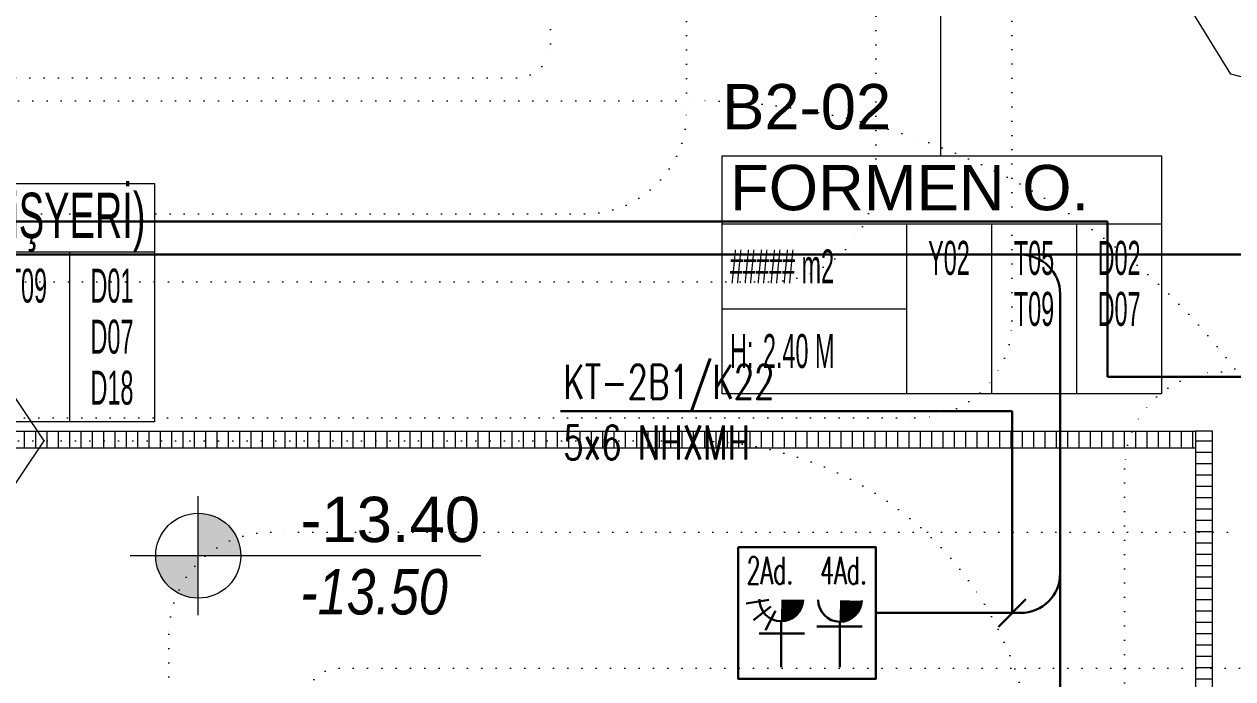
# Model space of a CAD drawing. Header units: metres. Extents: x -13194 to 152406, y -4219 to 19791.
# Drawn here: x 2310 to 3375, y 6470 to 7048 of the extents above; entities that cross this region are included whole.
import ezdxf
from ezdxf.enums import TextEntityAlignment as Align

# ---------------------------------------------------------------- set-up
doc = ezdxf.new("R2010")
doc.units = ezdxf.units.M
doc.header["$LTSCALE"] = 100
doc.header["$MEASUREMENT"] = 0
doc.linetypes.add('DOT2', pattern=[0.125, 0, -0.125])
doc.layers.get('0').update_dxf_attribs({"color": 9, "lineweight": 9})
for name, color, linetype, lineweight in [('01', 9, 'Continuous', 9), ('06D', 9, 'Continuous', 9), ('21', 9, 'Continuous', 9), ('21_mahal200', 9, 'Continuous', 9), ('E-KABLO', 7, 'Continuous', 30), ('E-KOMBİNE ETANŞ PRİZ (2x1 FAZ+4x3 FAZ)', 7, 'Continuous', 30), ('E-YAZI', 7, 'Continuous', 30)]:
    doc.layers.add(name, color=color, linetype=linetype, lineweight=lineweight)
doc.styles.add('Arial', font='arial.ttf', dxfattribs={"height": 2.5})
doc.styles.add('E-YAZI', font='txttw.shx')
doc.styles.add('MuuM_TEXT-ITALIC', font='ARIALNI.TTF')
doc.styles.add('MuuM_TEXT-STANDART', font='ARIALN.TTF')
doc.dimstyles.new('MuuM_DIM200', dxfattribs={"dimscale": 20, "dimtxt": 2, "dimasz": 1, "dimexe": 1, "dimexo": 1, "dimgap": 1, "dimtad": 1, "dimdec": 1, "dimrnd": 0.5, "dimdsep": 46, "dimtxsty": 'MuuM_TEXT-STANDART', "dimblk": 'ARCHTICK', "dimcen": 0, "dimdle": 0.15, "dimclrd": 256, "dimclre": 256, "dimclrt": 256, "dimadec": 0, "dimazin": 0, "dimtfac": 5, "dimtdec": 1, "dimtix": 1, "dimtmove": 2, "dimatfit": 3, "dimldrblk": 'DOT', "dimfxl": 3, "dimfxlon": 1, "dimtolj": 1, "dimlwd": -1, "dimlwe": -1, "dimarcsym": 0})

# ---------------------------------------------------------------- blocks, each defined once
blk = doc.blocks.new('E-KOMBİNE ETANŞ PRİZ (2x1 FAZ+4x3 FAZ)')
at = {"layer": 'E-KOMBİNE ETANŞ PRİZ (2x1 FAZ+4x3 FAZ)', "color": 3}
for p, q in [((-33.8, 69.6), (-53.6, 66.6)), ((-31.9, 63.7), (-47.2, 51.8)), ((-27.7, 60), (-36.5, 42.9))]:
    blk.add_line(p, q, dxfattribs=at)
at = {"layer": 'E-KOMBİNE ETANŞ PRİZ (2x1 FAZ+4x3 FAZ)', "color": 4}
for p, q in [((-22.8, 50.8), (-22.8, 10.2)), ((48.6, 46.1), (8.6, 46.1)), ((28.9, 50.3), (28.9, 10.2)), ((-42.2, 39.9), (-2.2, 39.9))]:
    blk.add_line(p, q, dxfattribs=at)
at = {"layer": 'E-KOMBİNE ETANŞ PRİZ (2x1 FAZ+4x3 FAZ)', "color": 3}
blk.add_lwpolyline([(-60.6, 116.2), (60.6, 116.2), (60.6, 0), (-60.6, 0)], close=True, dxfattribs=at)
at = {"layer": 'E-KOMBİNE ETANŞ PRİZ (2x1 FAZ+4x3 FAZ)', "color": 4, "const_width": 19.2}
for points in [[(-22.8, 60.4, 0.414214), (-13.1, 69.9)], [(28.9, 59.7, 0.414214), (38.7, 69.1)]]:
    blk.add_lwpolyline(points, format="xyb", dxfattribs=at)
at = {"layer": 'E-KOMBİNE ETANŞ PRİZ (2x1 FAZ+4x3 FAZ)', "color": 4}
for centre in [(-22.7, 70), (29.1, 69.5)]:
    blk.add_arc(centre, 19.2, 179.2449, 359.2449, dxfattribs=at)
at = {"layer": 'E-KOMBİNE ETANŞ PRİZ (2x1 FAZ+4x3 FAZ)', "color": 1, "style": 'E-YAZI', "width": 0.6}
for s, p in [('2Ad.', (-53.3, 83.6)), ('4Ad.', (11.6, 83.6))]:
    blk.add_text(s, height=24, dxfattribs=at).set_placement(p)
blk = doc.blocks.new('2.bod.sitatik')
at = {"layer": '01'}
blk.add_lwpolyline([(2911.6, -800.5), (3399.2, -1591.8), (3464.9, -1609), (3454.7, -1647.6), (3373.6, -1626.4), (2877.6, -821.5), (2911.6, -800.5)], close=True, dxfattribs=at)
blk = doc.blocks.new('p-ızgara')
at = {"layer": '06D'}
h = blk.add_hatch(dxfattribs=at)
h.set_pattern_fill('_USER', color=252, scale=10, angle=90, style=0, pattern_type=0)
h.set_pattern_definition([(90, (-7e-12, -8630), (-10, 6e-16), [])])
h.paths.add_polyline_path([(1257.5, -1941.6), (3342.5, -1941.6), (3342.5, -1956.6), (1257.5, -1956.6)])
h = blk.add_hatch(dxfattribs=at)
h.set_pattern_fill('_USER', color=252, scale=10, angle=180, style=0, pattern_type=0)
h.set_pattern_definition([(180, (11.635, -8630), (-1e-15, -10), [])])
h.paths.add_polyline_path([(3342.5, -1941.6), (3342.5, -3444), (3357.5, -3444), (3357.5, -1941.6)])
for points in [[(1257.5, -1941.6), (3342.5, -1941.6), (3342.5, -1956.6), (1257.5, -1956.6)], [(3342.5, -1941.6), (3342.5, -3444), (3357.5, -3444), (3357.5, -1941.6)]]:
    blk.add_lwpolyline(points, close=True, dxfattribs=at)
blk = doc.blocks.new('0_elevationtarget-p-bk')
h = blk.add_hatch(color=250)
h.paths.add_polyline_path([(1.875, 0, 0.414214), (0, 1.875), (0, 0)])
h.paths.add_polyline_path([(0, 0), (-1.875, 0, 0.414214), (0, -1.875)])
blk.add_line((0, -2.625), (0, 2.625))
blk.add_lwpolyline([(12.453, 0), (-3, 0)])
blk.add_circle((0, 0), 1.875)
at = {"style": 'Arial'}
blk.add_attdef('BITMISKOT', text='', height=2, dxfattribs=at).set_placement((4.5, 0), align=Align.BOTTOM_LEFT)
at = {"style": 'MuuM_TEXT-ITALIC'}
blk.add_attdef('FINISHINGFLOORLEVEL', text='', height=2, dxfattribs=at).set_placement((4.5, -0.592), align=Align.TOP_LEFT)
blk = doc.blocks.new('0_arrow1')
at = {"linetype": 'ByBlock', "lineweight": -2}
blk.add_lwpolyline([(15, -22.5), (-15, -22.5), (-15, -15), (-22.5, -15), (0, 0), (22.5, -15), (15, -15)], close=True, dxfattribs=at)
blk.add_point((0, 0))
blk = doc.blocks.new('_ArchTick')
at = {"color": 0, "linetype": 'ByBlock', "const_width": 0.15}
blk.add_lwpolyline([(-0.5, -0.5), (0.5, 0.5)], dxfattribs=at)
blk = doc.blocks.new('_Dot')
at = {"color": 0, "linetype": 'ByBlock', "lineweight": -2}
blk.add_line((-0.5, 0), (-1, 0), dxfattribs=at)
at = {"color": 0, "linetype": 'ByBlock', "const_width": 0.5}
blk.add_lwpolyline([(-0.25, 0, 1), (0.25, 0, 1)], format="xyb", close=True, dxfattribs=at)
blk = doc.blocks.new('0_roomno2')
blk.add_lwpolyline([(19.375, -10.5), (0, -10.5), (0, 0), (19.375, 0)], close=True)
for points in [[(0, -3), (19.375, -3)], [(8.125, -3), (8.125, -10.5)], [(11.875, -3), (11.875, -10.5)], [(15.625, -3), (15.625, -10.5)], [(0, -6.75), (8.125, -6.75)]]:
    blk.add_lwpolyline(points)
at = {"style": 'MuuM_TEXT-STANDART', "width": 0.6}
blk.add_text('H:', height=1.5, dxfattribs=at).set_placement((0.35, -8.608), align=Align.MIDDLE_LEFT)
at = {"style": 'Arial'}
blk.add_attdef('ODANO', (0, 1.17), '', height=2, dxfattribs=at)
blk.add_attdef('MEKANADI', text='', height=2, dxfattribs=at).set_placement((0.35, -3), align=Align.BOTTOM_LEFT)
at = {"style": 'MuuM_TEXT-STANDART', "width": 0.6}
for tag, p in [('YER01', (10, -4.5)), ('TAVAN01', (13.75, -4.5)), ('DUVAR01', (17.5, -4.5)), ('YER02', (10, -6.75)), ('TAVAN02', (13.75, -6.75)), ('DUVAR02', (17.5, -6.75)), ('YER03', (10, -9)), ('TAVAN03', (13.75, -9)), ('DUVAR03', (17.5, -9))]:
    blk.add_attdef(tag, text='', height=1.5, dxfattribs=at).set_placement(p, align=Align.MIDDLE_CENTER)
for tag, p in [('M2', (0.35, -4.875)), ('TEMIZTAVANYUKSEKLIGI', (1.8, -8.608))]:
    blk.add_attdef(tag, text='', height=1.5, dxfattribs=at).set_placement(p, align=Align.MIDDLE_LEFT)
blk = doc.blocks.new('2.bod.Mimari')
at = {"layer": '06D', "linetype": 'DOT2'}
for points in [[(2897.84, -1210.88), (3060.69, -1373.73), (3060.69, -1715.29, -0.4142136), (2966.19, -1809.79), (1311.79, -1809.79, 0.4142136), (1226.29, -1895.29), (1226.29, -3734.29), (1346.29, -3734.29), (1346.29, -2024.29, -0.4142136), (1440.79, -1929.79), (3095.19, -1929.79, 0.4142136), (3180.69, -1844.29), (3180.69, -1332.19), (2978.61, -1130.11)], [(402.38, -2372, 0.4142136), (372.38, -2402), (372.38, -3732.3), (252.38, -3732.3), (252.38, -2342, -0.4142136), (342.38, -2252), (1048.17, -2252, 0.4142136), (1078.17, -2222), (1078.17, -1719.8, -0.4142136), (1168.17, -1629.8), (2743.84, -1629.8, 0.4142136), (2773.84, -1599.8), (2773.84, -1315.34)], [(2893.84, -1315.34), (2893.84, -1659.8, -0.4142136), (2803.84, -1749.8), (2202.25, -1749.8)], [(1100, -4330, 0.163259), (1100, -4330), (1100, -2250, -0.4142136), (1700, -1650), (2900, -1650, -0.4142136), (3500, -2250), (3500, -4330), (3500, -4330)], [(3699.6, -1889.1), (3365.5, -1889.1, 0.4142136), (3280, -1974.6), (3280, -3734.29), (3400, -3734.29), (3400, -2103.6, -0.4142136), (3494.5, -2009.1), (3699.6, -2009.1)], [(1400, -4180), (1400, -4180, 0.3750376), (1400, -4180), (1400, -2250, -0.4142136), (1700, -1950), (2900, -1950, -0.4142136), (3200, -2250), (3200, -4330, -0.4142136), (3200, -4330), (3200, -4330)], [(3925.09, -2030.56), (2527.42, -2030.56, 0.4142136), (2437.42, -2120.56), (2437.42, -3732.3), (2557.42, -3732.3), (2557.42, -2180.56, -0.4142136), (2587.42, -2150.56), (4072.19, -2150.56, -0.4142136), (4102.19, -2180.56), (4102.19, -3758.35), (4222.19, -3758.35), (4222.19, -2119.1, 0.4142136), (4132.19, -2029.1)]]:
    blk.add_lwpolyline(points, format="xyb", dxfattribs=at)
at = {"layer": '06D', "xscale": -2.5, "yscale": 2.5, "zscale": 2.5, "rotation": 270}
blk.add_blockref('0_arrow1', (2327.5, -1950), dxfattribs=at)
at = {"layer": '06D'}
blk.add_blockref('p-ızgara', (0, 0), dxfattribs=at)
at = {"layer": '21', "xscale": 20, "yscale": 20, "zscale": 20}
blk.add_blockref('0_elevationtarget-p-bk', (2463.35, -2051.36), dxfattribs=at).add_auto_attribs({'BITMISKOT': '-13.40', 'FINISHINGFLOORLEVEL': '-13.50'})
at = {"layer": '21_mahal200'}
ref = blk.add_blockref('0_roomno2', (2925.15, -1698.61), dxfattribs=dict(at, xscale=20, yscale=20, zscale=20))
ref.add_attrib('ODANO', 'B2-02', (2925.15, -1675.21), dxfattribs={"layer": '0', "height": 40, "style": 'Arial'})
ref.add_attrib('MEKANADI', 'FORMEN O.', dxfattribs={"layer": '0', "height": 40, "style": 'Arial'}).set_placement((2932.15, -1758.61), align=Align.BOTTOM_LEFT)
ref.add_attrib('M2', '##### m2', dxfattribs={"layer": '0', "height": 30, "style": 'MuuM_TEXT-STANDART', "width": 0.6}).set_placement((2932.15, -1796.11), align=Align.MIDDLE_LEFT)
ref.add_attrib('TEMIZTAVANYUKSEKLIGI', '2.40 M', dxfattribs={"layer": '0', "height": 30, "style": 'MuuM_TEXT-STANDART', "width": 0.6}).set_placement((2961.15, -1870.76), align=Align.MIDDLE_LEFT)
ref.add_attrib('YER01', 'Y02', dxfattribs={"layer": '0', "height": 30, "style": 'MuuM_TEXT-STANDART', "width": 0.6}).set_placement((3125.15, -1788.61), align=Align.MIDDLE_CENTER)
ref.add_attrib('TAVAN01', 'T05', dxfattribs={"layer": '0', "height": 30, "style": 'MuuM_TEXT-STANDART', "width": 0.6}).set_placement((3200.15, -1788.61), align=Align.MIDDLE_CENTER)
ref.add_attrib('DUVAR01', 'D02', dxfattribs={"layer": '0', "height": 30, "style": 'MuuM_TEXT-STANDART', "width": 0.6}).set_placement((3275.15, -1788.61), align=Align.MIDDLE_CENTER)
ref.add_attrib('TAVAN02', 'T09', dxfattribs={"layer": '0', "height": 30, "style": 'MuuM_TEXT-STANDART', "width": 0.6}).set_placement((3200.15, -1833.61), align=Align.MIDDLE_CENTER)
ref.add_attrib('DUVAR02', 'D07', dxfattribs={"layer": '0', "height": 30, "style": 'MuuM_TEXT-STANDART', "width": 0.6}).set_placement((3275.15, -1833.61), align=Align.MIDDLE_CENTER)
ref = blk.add_blockref('0_roomno2', (2037.26, -1723.13), dxfattribs=dict(at, xscale=20, yscale=20, zscale=20))
ref.add_attrib('ODANO', 'B2-05', (2037.26, -1699.73), dxfattribs={"layer": '0', "height": 40, "style": 'Arial'})
ref.add_attrib('MEKANADI', 'BOYAHANE (16 iŞYERİ)', dxfattribs={"layer": '0', "height": 40, "style": 'Arial', "width": 0.6}).set_placement((2044.26, -1783.13), align=Align.BOTTOM_LEFT)
ref.add_attrib('M2', '###### m2', dxfattribs={"layer": '0', "height": 30, "style": 'MuuM_TEXT-STANDART', "width": 0.6}).set_placement((2044.26, -1820.63), align=Align.MIDDLE_LEFT)
ref.add_attrib('TEMIZTAVANYUKSEKLIGI', '5.40 M', dxfattribs={"layer": '0', "height": 30, "style": 'MuuM_TEXT-STANDART', "width": 0.6}).set_placement((2073.26, -1895.29), align=Align.MIDDLE_LEFT)
ref.add_attrib('YER01', 'Y02', dxfattribs={"layer": '0', "height": 30, "style": 'MuuM_TEXT-STANDART', "width": 0.6}).set_placement((2237.26, -1813.13), align=Align.MIDDLE_CENTER)
ref.add_attrib('TAVAN01', 'T09', dxfattribs={"layer": '0', "height": 30, "style": 'MuuM_TEXT-STANDART', "width": 0.6}).set_placement((2312.26, -1813.13), align=Align.MIDDLE_CENTER)
ref.add_attrib('DUVAR01', 'D01', dxfattribs={"layer": '0', "height": 30, "style": 'MuuM_TEXT-STANDART', "width": 0.6}).set_placement((2387.26, -1813.13), align=Align.MIDDLE_CENTER)
ref.add_attrib('YER02', 'Y19', dxfattribs={"layer": '0', "height": 30, "style": 'MuuM_TEXT-STANDART', "width": 0.6}).set_placement((2237.26, -1858.13), align=Align.MIDDLE_CENTER)
ref.add_attrib('DUVAR02', 'D07', dxfattribs={"layer": '0', "height": 30, "style": 'MuuM_TEXT-STANDART', "width": 0.6}).set_placement((2387.26, -1858.13), align=Align.MIDDLE_CENTER)
ref.add_attrib('YER03', 'Y01', dxfattribs={"layer": '0', "height": 30, "style": 'MuuM_TEXT-STANDART', "width": 0.6}).set_placement((2237.26, -1903.13), align=Align.MIDDLE_CENTER)
ref.add_attrib('DUVAR03', 'D18', dxfattribs={"layer": '0', "height": 30, "style": 'MuuM_TEXT-STANDART', "width": 0.6}).set_placement((2387.26, -1903.13), align=Align.MIDDLE_CENTER)
blk.add_leader([(3117.66, -1386.49), (3117.66, -1698.61)], dimstyle='MuuM_DIM200', override={"dimasz": 1, "dimfxl": 10}, dxfattribs=at)

msp = doc.modelspace()

# ---------------------------------------------------------------- linework, layer by layer
at = {"layer": 'E-KABLO', "color": 5}
for p, q in [((3265, 6873.5), (1224.4, 6873.5)), ((3265, 6736.4), (3265, 6873.5)), ((3795, 6736.4), (3265, 6736.4))]:
    msp.add_line(p, q, dxfattribs=at)
at = {"layer": 'E-KABLO', "color": 6}
for p, q in [((3637, 6844.3), (1341.8, 6844.3)), ((3223.2, 6809.3), (3223.2, 6450, 0)), ((3060.6, 6528.1), (3188.2, 6528.1))]:
    msp.add_line(p, q, dxfattribs=at)
for centre, start, end in [((3188.2, 6809.3), 0, 90), ((3188.2, 6563.1), 270, 0)]:
    msp.add_arc(centre, 35, start, end, dxfattribs=at)
at = {"layer": 'E-YAZI'}
for p, q in [((2782.6, 6706.1, 0), (3180.8, 6706.1, 0)), ((3180.8, 6528.1), (3180.8, 6706.1)), ((3168.7, 6516), (3192.9, 6540.2))]:
    msp.add_line(p, q, dxfattribs=at)

# ---------------------------------------------------------------- block references
for name in ['2.bod.sitatik', '2.bod.Mimari']:
    msp.add_blockref(name, (0, 8630))
at = {"layer": 'E-KOMBİNE ETANŞ PRİZ (2x1 FAZ+4x3 FAZ)', "color": 3}
msp.add_blockref('E-KOMBİNE ETANŞ PRİZ (2x1 FAZ+4x3 FAZ)', (3000, 6470), dxfattribs=at)

# ---------------------------------------------------------------- texts
at = {"layer": 'E-KABLO', "color": 3, "linetype": 'Continuous', "style": 'E-YAZI', "width": 0.7}
for s, p in [('KT-2B1/K22', (2785.1, 6716.9, 0)), ('5x6 NHXMH', (2785.1, 6663.4, 0))]:
    msp.add_text(s, height=30, dxfattribs=at).set_placement(p)

doc.saveas('drawing.dxf')
